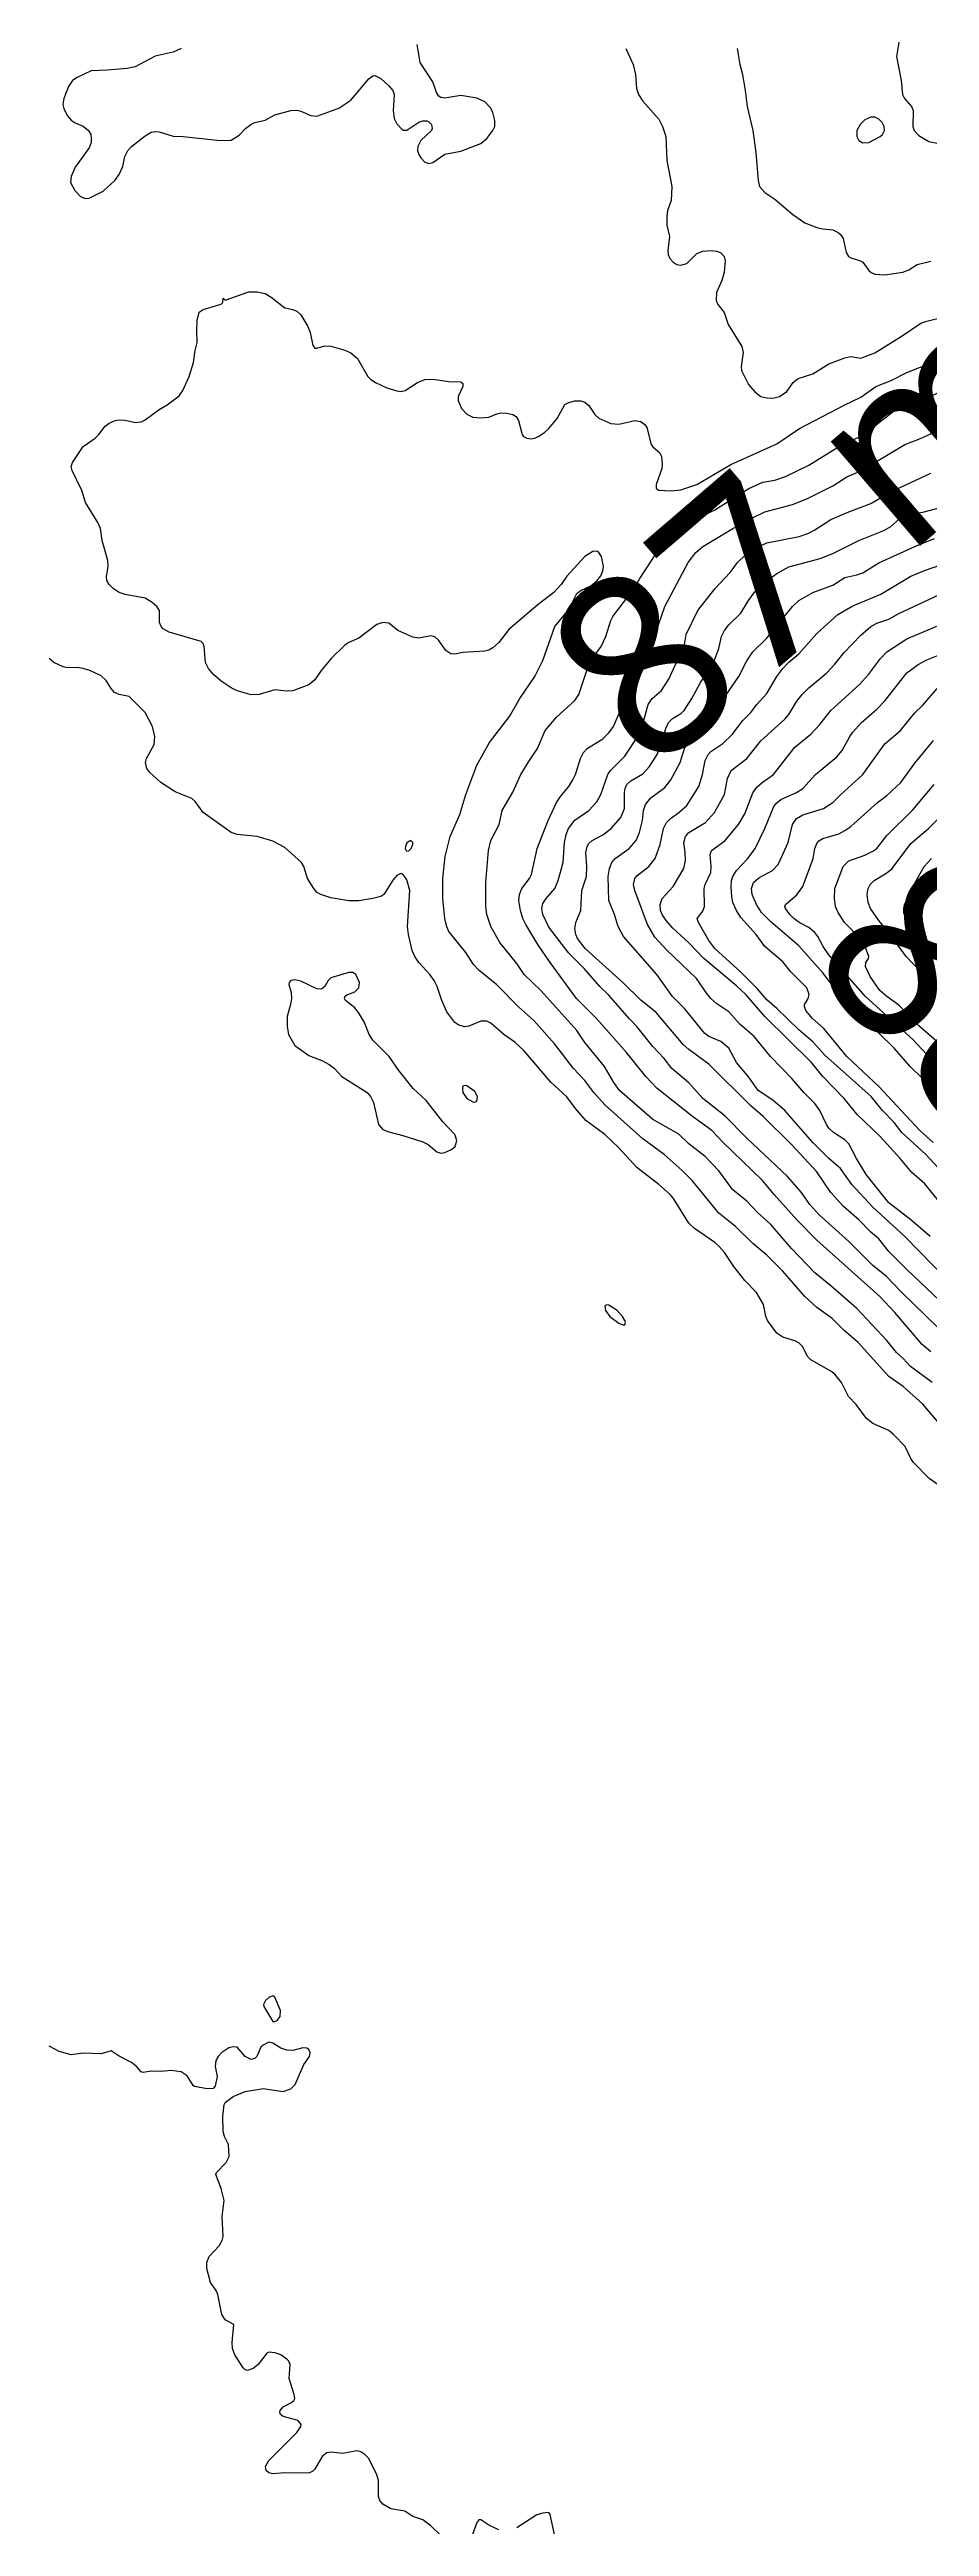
# Model space of a CAD drawing. Extents: x 474277 to 475042, y 254928 to 255625.
# Drawn here: x 474941.3 to 474975, y 255152.6 to 255247.6 of the extents above; entities that cross this region are included whole.
import ezdxf

# ---------------------------------------------------------------- set-up
doc = ezdxf.new("R2010")
doc.units = 0
doc.header["$MEASUREMENT"] = 0
doc.layers.add('BaseMapV2_DTM_export_MonNov09090547073261 — entities', color=1, linetype='CONTINUOUS')
doc.styles.get("Standard").update_dxf_attribs({"font": 'romans.shx'})

msp = doc.modelspace()

# ---------------------------------------------------------------- linework, layer by layer
at = {"layer": 'BaseMapV2_DTM_export_MonNov09090547073261 — entities', "color": 15, "linetype": 'Continuous', "true_color": 0xb7484b}
for points in [[(474946.32, 255247.641, 85.5), (474946.013, 255247.495, 85.5), (474945.323, 255247.345, 85.5), (474944.557, 255246.938, 85.5), (474944.25, 255246.878, 85.5), (474943.483, 255246.809, 85.5), (474942.87, 255246.788, 85.5), (474942.333, 255246.53, 85.5), (474942.162, 255246.418, 85.5), (474942.001, 255246.188, 85.5), (474941.825, 255245.728, 85.5), (474941.793, 255245.498, 85.5), (474941.826, 255245.345, 85.5), (474941.95, 255245.073, 85.5), (474942.103, 255244.891, 85.5), (474942.256, 255244.788, 85.5), (474942.563, 255244.659, 85.5), (474942.77, 255244.501, 85.5), (474942.858, 255244.348, 85.5), (474942.88, 255244.195, 85.5), (474942.869, 255244.041, 85.5), (474942.793, 255243.835, 85.5), (474942.256, 255243.092, 85.5), (474942.104, 255242.738, 85.5), (474942.082, 255242.508, 85.5), (474942.245, 255242.201, 85.5), (474942.463, 255241.971, 85.5), (474942.64, 255241.888, 85.5), (474942.793, 255241.902, 85.5), (474943.33, 255242.167, 85.5), (474943.785, 255242.585, 85.5), (474943.943, 255242.81, 85.5), (474944.089, 255243.121, 85.5), (474944.166, 255243.505, 85.5), (474944.28, 255243.735, 85.5), (474944.424, 255243.888, 85.5), (474944.94, 255244.291, 85.5), (474945.17, 255244.428, 85.5), (474945.323, 255244.459, 85.5), (474945.477, 255244.447, 85.5), (474946.013, 255244.278, 85.5), (474946.397, 255244.272, 85.5), (474947.7, 255244.13, 85.5), (474948.084, 255244.107, 85.5), (474948.237, 255244.131, 85.5), (474948.544, 255244.313, 85.5), (474948.788, 255244.578, 85.5), (474948.991, 255244.731, 85.5), (474949.157, 255244.8, 85.5), (474949.541, 255244.89, 85.5), (474949.924, 255245.092, 85.5), (474950.537, 255245.258, 85.5), (474950.767, 255245.277, 85.5), (474950.921, 255245.243, 85.5), (474951.304, 255245.07, 85.5), (474951.534, 255245.043, 85.5), (474952.378, 255245.348, 85.5), (474952.838, 255245.659, 85.5), (474953.528, 255246.482, 85.5), (474953.681, 255246.592, 85.5), (474953.758, 255246.603, 85.5), (474953.988, 255246.491, 85.5), (474954.295, 255246.214, 85.5), (474954.442, 255246.035, 85.5), (474954.489, 255245.882, 85.5), (474954.461, 255245.268, 85.5), (474954.489, 255244.961, 85.5), (474954.601, 255244.754, 85.5), (474954.831, 255244.511, 85.5), (474954.985, 255244.512, 85.5), (474955.445, 255244.812, 85.5), (474955.598, 255244.871, 85.5), (474955.751, 255244.868, 85.5), (474955.828, 255244.832, 85.5), (474955.921, 255244.731, 85.5), (474955.955, 255244.578, 85.5), (474955.929, 255244.501, 85.5), (474955.522, 255244.118, 85.5), (474955.399, 255243.888, 85.5), (474955.394, 255243.735, 85.5), (474955.441, 255243.581, 85.5), (474955.521, 255243.442, 85.5), (474955.675, 255243.284, 85.5), (474955.828, 255243.237, 85.5), (474955.981, 255243.267, 85.5), (474956.441, 255243.586, 85.5), (474957.055, 255243.7, 85.5), (474957.822, 255244.004, 85.5), (474958.053, 255244.195, 85.5), (474958.281, 255244.501, 85.5), (474958.35, 255244.655, 85.5), (474958.353, 255244.885, 85.5), (474958.276, 255245.192, 85.5), (474958.205, 255245.352, 85.5), (474957.975, 255245.595, 85.5), (474957.668, 255245.736, 85.5), (474957.055, 255245.839, 85.5), (474956.441, 255245.73, 85.5), (474956.288, 255245.758, 85.5), (474956.211, 255245.813, 85.5), (474956.123, 255245.958, 85.5), (474955.981, 255246.361, 85.5), (474955.496, 255247.108, 85.5), (474955.37, 255247.799, 85.5)], [(474963.384, 255247.645, 85.5), (474963.658, 255247.032, 85.5), (474963.75, 255246.648, 85.5), (474963.786, 255246.112, 85.5), (474963.867, 255245.882, 85.5), (474964.032, 255245.624, 85.5), (474964.646, 255244.925, 85.5), (474964.784, 255244.655, 85.5), (474964.913, 255244.271, 85.5), (474964.949, 255243.351, 85.5), (474965.145, 255242.354, 85.5), (474965.12, 255241.818, 85.5), (474964.982, 255241.434, 85.5), (474964.945, 255241.204, 85.5), (474964.953, 255240.866, 85.5), (474965.054, 255240.438, 85.5), (474964.987, 255239.901, 85.5), (474964.999, 255239.748, 85.5), (474965.068, 255239.594, 85.5), (474965.183, 255239.461, 85.5), (474965.336, 255239.361, 85.5), (474965.489, 255239.334, 85.5), (474965.719, 255239.401, 85.5), (474966.103, 255239.785, 85.5), (474966.333, 255239.869, 85.5), (474966.639, 255239.902, 85.5), (474966.869, 255239.868, 85.5), (474967.023, 255239.802, 85.5), (474967.152, 255239.671, 85.5), (474967.19, 255239.517, 85.5), (474967.151, 255239.057, 85.5), (474967.062, 255238.751, 85.5), (474966.861, 255238.291, 85.5), (474966.846, 255237.984, 85.5), (474966.905, 255237.831, 85.5), (474967.146, 255237.524, 85.5), (474967.305, 255237.064, 85.5), (474967.822, 255236.22, 85.5), (474967.878, 255235.99, 85.5), (474967.804, 255235.454, 85.5), (474967.819, 255235.3, 85.5), (474968.077, 255234.764, 85.5), (474968.326, 255234.475, 85.5), (474968.556, 255234.305, 85.5), (474968.786, 255234.246, 85.5), (474969.016, 255234.237, 85.5), (474969.266, 255234.303, 85.5), (474969.553, 255234.484, 85.5), (474969.798, 255234.84, 85.5), (474969.994, 255234.994, 85.5), (474970.55, 255235.163, 85.5), (474971.163, 255235.557, 85.5), (474971.777, 255235.778, 85.5), (474972.007, 255235.827, 85.5), (474972.39, 255235.773, 85.5), (474972.927, 255235.97, 85.5), (474973.943, 255236.604, 85.5), (474974.69, 255237.111, 85.5), (474974.92, 255237.193, 85.5), (474975.534, 255237.338, 85.5)], [(474967.653, 255247.645, 85.25), (474967.747, 255247.032, 85.25), (474967.849, 255246.648, 85.25), (474967.958, 255246.035, 85.25), (474968.029, 255245.422, 85.25), (474968.247, 255244.501, 85.25), (474968.366, 255243.658, 85.25), (474968.457, 255242.585, 85.25), (474968.509, 255242.354, 85.25), (474968.707, 255242.124, 85.25), (474969.093, 255241.867, 85.25), (474969.783, 255241.274, 85.25), (474970.243, 255240.952, 85.25), (474970.703, 255240.775, 85.25), (474970.933, 255240.72, 85.25), (474971.317, 255240.682, 85.25), (474971.526, 255240.591, 85.25), (474971.612, 255240.514, 85.25), (474971.709, 255240.361, 85.25), (474971.823, 255239.824, 85.25), (474971.917, 255239.671, 85.25), (474972.007, 255239.614, 85.25), (474972.341, 255239.517, 85.25), (474972.467, 255239.444, 85.25), (474972.702, 255239.134, 85.25), (474972.785, 255239.057, 85.25), (474972.927, 255238.992, 85.25), (474973.31, 255238.962, 85.25), (474974, 255239.065, 85.25), (474974.23, 255239.157, 85.25), (474974.557, 255239.364, 85.25), (474975.074, 255239.487, 85.25)], [(474973.879, 255248.029, 85), (474973.761, 255247.338, 85), (474973.934, 255246.418, 85), (474973.991, 255245.882, 85), (474974.064, 255245.728, 85), (474974.332, 255245.422, 85), (474974.398, 255245.268, 85), (474974.383, 255244.655, 85), (474974.43, 255244.501, 85), (474974.614, 255244.307, 85), (474974.997, 255244.08, 85), (474975.562, 255243.965, 85)], [(474972.697, 255244.03, 85), (474973.136, 255244.271, 85), (474973.221, 255244.348, 85), (474973.302, 255244.501, 85), (474973.286, 255244.655, 85), (474973.21, 255244.808, 85), (474973.08, 255244.934, 85), (474972.927, 255245.003, 85), (474972.773, 255245.007, 85), (474972.543, 255244.903, 85), (474972.36, 255244.731, 85), (474972.235, 255244.501, 85), (474972.232, 255244.271, 85), (474972.316, 255244.118, 85), (474972.467, 255244.019, 85), (474972.697, 255244.03, 85)], [(474975.433, 255194.892, 85.75), (474974.767, 255195.672, 85.75), (474974.02, 255196.349, 85.75), (474973.464, 255196.733, 85.75), (474972.287, 255198.036, 85.75), (474971.753, 255198.496, 85.75), (474971.291, 255198.956, 85.75), (474970.703, 255199.373, 85.75), (474970.243, 255199.794, 85.75), (474969.4, 255200.761, 85.75), (474968.786, 255201.386, 85.75), (474968.25, 255201.825, 85.75), (474967.586, 255202.483, 85.75), (474966.946, 255202.995, 85.75), (474965.924, 255204.246, 85.75), (474965.542, 255204.63, 85.75), (474964.849, 255205.243, 85.75), (474964.032, 255205.839, 85.75), (474962.576, 255207.141, 85.75), (474962.147, 255207.62, 85.75), (474961.801, 255208.08, 85.75), (474961.375, 255208.54, 85.75), (474960.659, 255209.469, 85.75), (474959.848, 255210.381, 85.75), (474959.278, 255210.882, 85.75), (474958.435, 255211.749, 85.75), (474957.758, 255212.297, 85.75), (474957.54, 255212.527, 85.75), (474957.244, 255212.988, 85.75), (474956.595, 255213.795, 85.75), (474956.518, 255213.964, 85.75), (474956.432, 255214.291, 85.75), (474956.362, 255215.058, 85.75), (474956.359, 255215.825, 85.75), (474956.448, 255216.668, 85.75), (474956.641, 255217.435, 85.75), (474957.013, 255218.278, 85.75), (474957.246, 255219.045, 85.75), (474957.668, 255220.169, 85.75), (474958.146, 255221.039, 85.75), (474958.919, 255222.035, 85.75), (474959.313, 255222.725, 85.75), (474959.894, 255223.569, 85.75), (474960.19, 255224.182, 85.75), (474960.66, 255225.486, 85.75), (474961.195, 255226.134, 85.75), (474961.502, 255226.75, 85.75), (474961.655, 255226.862, 85.75), (474962.039, 255227.038, 85.75), (474962.269, 255227.231, 85.75), (474962.422, 255227.419, 85.75), (474962.499, 255227.611, 85.75), (474962.516, 255227.786, 85.75), (474962.442, 255228.169, 85.75), (474962.348, 255228.323, 85.75), (474962.269, 255228.366, 85.75), (474962.115, 255228.36, 85.75), (474961.809, 255228.171, 85.75), (474961.119, 255227.413, 85.75), (474960.901, 255227.096, 85.75), (474960.619, 255226.789, 85.75), (474960.022, 255226.329, 85.75), (474958.895, 255225.372, 85.75), (474958.512, 255224.865, 85.75), (474958.282, 255224.662, 85.75), (474958.128, 255224.578, 85.75), (474957.975, 255224.536, 85.75), (474957.132, 255224.486, 85.75), (474956.825, 255224.426, 85.75), (474956.671, 255224.434, 85.75), (474956.474, 255224.566, 85.75), (474956.211, 255224.949, 85.75), (474956.058, 255225.091, 85.75), (474955.905, 255225.127, 85.75), (474955.445, 255225.04, 85.75), (474955.215, 255225.068, 85.75), (474954.633, 255225.332, 85.75), (474954.295, 255225.608, 85.75), (474954.064, 255225.639, 85.75), (474953.834, 255225.555, 85.75), (474953.144, 255225.035, 85.75), (474952.761, 255224.868, 85.75), (474952.608, 255224.764, 85.75), (474952.074, 255224.259, 85.75), (474951.701, 255223.799, 85.75), (474951.457, 255223.432, 85.75), (474951.227, 255223.242, 85.75), (474950.614, 255223.011, 85.75), (474950.384, 255223.003, 85.75), (474949.924, 255223.058, 85.75), (474949.311, 255222.876, 85.75), (474949.004, 255222.86, 85.75), (474948.467, 255223.02, 85.75), (474948.237, 255223.126, 85.75), (474947.854, 255223.38, 85.75), (474947.57, 255223.645, 85.75), (474947.38, 255223.876, 85.75), (474947.257, 255224.106, 85.75), (474947.206, 255224.719, 85.75), (474947.164, 255224.83, 85.75), (474947.087, 255224.905, 85.75), (474945.86, 255225.259, 85.75), (474945.63, 255225.398, 85.75), (474945.553, 255225.486, 85.75), (474945.497, 255225.639, 85.75), (474945.489, 255226.099, 85.75), (474945.387, 255226.252, 85.75), (474945.209, 255226.406, 85.75), (474944.94, 255226.562, 85.75), (474944.173, 255226.702, 85.75), (474943.943, 255226.78, 85.75), (474943.713, 255226.938, 85.75), (474943.567, 255227.096, 85.75), (474943.481, 255227.249, 85.75), (474943.456, 255227.403, 85.75), (474943.521, 255227.786, 85.75), (474943.51, 255228.016, 85.75), (474943.298, 255228.783, 85.75), (474943.237, 255229.243, 85.75), (474943.132, 255229.473, 85.75), (474942.651, 255230.24, 85.75), (474942.517, 255230.7, 85.75), (474942.141, 255231.466, 85.75), (474942.113, 255231.62, 85.75), (474942.161, 255231.773, 85.75), (474942.563, 255232.381, 85.75), (474943.023, 255232.699, 85.75), (474943.174, 255232.847, 85.75), (474943.406, 255233.156, 85.75), (474943.56, 255233.271, 85.75), (474943.79, 255233.382, 85.75), (474943.943, 255233.41, 85.75), (474944.173, 255233.397, 85.75), (474944.557, 255233.308, 85.75), (474944.787, 255233.33, 85.75), (474944.94, 255233.41, 85.75), (474945.477, 255233.803, 85.75), (474945.783, 255233.977, 85.75), (474946.244, 255234.32, 85.75), (474946.394, 255234.534, 85.75), (474946.63, 255235.07, 85.75), (474946.794, 255235.607, 85.75), (474946.863, 255236.067, 85.75), (474946.945, 255236.374, 85.75), (474946.923, 255236.834, 85.75), (474946.942, 255237.217, 85.75), (474947.01, 255237.536, 85.75), (474947.164, 255237.631, 85.75), (474947.854, 255237.839, 85.75), (474947.922, 255237.907, 85.75), (474947.93, 255238.065, 85.75), (474948.007, 255237.988, 85.75), (474948.927, 255238.316, 85.75), (474949.234, 255238.31, 85.75), (474949.541, 255238.242, 85.75), (474949.771, 255238.113, 85.75), (474950.307, 255237.698, 85.75), (474950.614, 255237.638, 85.75), (474950.767, 255237.575, 85.75), (474950.921, 255237.427, 85.75), (474951.18, 255236.987, 85.75), (474951.275, 255236.757, 85.75), (474951.381, 255236.256, 85.75), (474951.457, 255236.155, 85.75), (474951.534, 255236.146, 85.75), (474951.841, 255236.241, 85.75), (474952.071, 255236.233, 85.75), (474952.608, 255236.076, 85.75), (474952.838, 255235.975, 85.75), (474953.088, 255235.76, 85.75), (474953.48, 255235.07, 85.75), (474953.604, 255234.946, 85.75), (474953.78, 255234.84, 85.75), (474954.218, 255234.631, 85.75), (474954.601, 255234.511, 85.75), (474954.755, 255234.494, 85.75), (474954.913, 255234.534, 85.75), (474955.388, 255234.84, 85.75), (474955.675, 255234.952, 85.75), (474955.981, 255234.964, 85.75), (474956.595, 255234.87, 85.75), (474957.055, 255234.859, 85.75), (474957.132, 255234.793, 85.75), (474957.131, 255234.687, 85.75), (474956.944, 255234.303, 85.75), (474956.944, 255234.15, 85.75), (474957.08, 255233.843, 85.75), (474957.285, 255233.621, 85.75), (474957.515, 255233.506, 85.75), (474957.822, 255233.475, 85.75), (474958.128, 255233.511, 85.75), (474958.435, 255233.637, 85.75), (474958.588, 255233.668, 85.75), (474958.818, 255233.661, 85.75), (474959.048, 255233.609, 85.75), (474959.169, 255233.537, 85.75), (474959.264, 255233.383, 85.75), (474959.401, 255232.847, 85.75), (474959.452, 255232.77, 85.75), (474959.585, 255232.701, 85.75), (474959.739, 255232.681, 85.75), (474959.892, 255232.706, 85.75), (474960.045, 255232.773, 85.75), (474960.263, 255232.923, 85.75), (474960.429, 255233.073, 85.75), (474960.748, 255233.46, 85.75), (474961.037, 255233.997, 85.75), (474961.195, 255234.073, 85.75), (474961.425, 255234.133, 85.75), (474961.655, 255234.134, 85.75), (474961.809, 255234.08, 85.75), (474961.962, 255233.952, 85.75), (474962.192, 255233.612, 85.75), (474962.346, 255233.462, 85.75), (474962.806, 255233.263, 85.75), (474963.112, 255233.236, 85.75), (474963.726, 255233.377, 85.75), (474963.956, 255233.342, 85.75), (474964.104, 255233.23, 85.75), (474964.186, 255233.105, 85.75), (474964.354, 255232.463, 85.75), (474964.416, 255232.374, 85.75), (474964.664, 255232.157, 85.75), (474964.744, 255232.003, 85.75), (474964.778, 255231.696, 85.75), (474964.764, 255231.543, 85.75), (474964.539, 255230.93, 85.75), (474964.54, 255230.776, 85.75), (474964.646, 255230.713, 85.75), (474965.106, 255230.688, 85.75), (474965.489, 255230.723, 85.75), (474966.103, 255230.922, 85.75), (474967.406, 255231.69, 85.75), (474969.17, 255232.481, 85.75), (474970.044, 255233.077, 85.75), (474971.777, 255233.985, 85.75), (474972.39, 255234.276, 85.75), (474972.962, 255234.687, 85.75), (474973.549, 255234.917, 85.75), (474974.154, 255235.221, 85.75), (474975.122, 255235.607, 85.75)], [(474975.121, 255196.502, 86), (474974.291, 255197.116, 86), (474974.017, 255197.422, 86), (474973.763, 255197.652, 86), (474973.388, 255198.112, 86), (474972.237, 255199.337, 86), (474971.24, 255200.206, 86), (474970.627, 255200.7, 86), (474969.731, 255201.639, 86), (474968.94, 255202.562, 86), (474968.424, 255203.02, 86), (474968.02, 255203.457, 86), (474967.483, 255203.891, 86), (474966.946, 255204.608, 86), (474966.423, 255205.167, 86), (474965.796, 255205.647, 86), (474965.413, 255206.017, 86), (474964.416, 255206.586, 86), (474963.141, 255207.697, 86), (474962.919, 255208.004, 86), (474962.558, 255208.617, 86), (474961.809, 255209.53, 86), (474961.502, 255209.99, 86), (474960.122, 255211.529, 86), (474959.481, 255212.144, 86), (474959.202, 255212.563, 86), (474958.55, 255213.371, 86), (474958.204, 255213.984, 86), (474958.051, 255214.444, 86), (474958.01, 255214.751, 86), (474958.015, 255215.671, 86), (474958.106, 255216.898, 86), (474958.201, 255217.281, 86), (474958.517, 255217.895, 86), (474958.637, 255218.432, 86), (474959.048, 255219.131, 86), (474959.355, 255219.809, 86), (474959.629, 255220.272, 86), (474959.997, 255220.808, 86), (474960.29, 255221.499, 86), (474960.735, 255222.018, 86), (474961.421, 255222.649, 86), (474961.579, 255222.879, 86), (474961.99, 255224.106, 86), (474962.429, 255224.719, 86), (474962.609, 255225.102, 86), (474962.802, 255225.716, 86), (474962.886, 255225.869, 86), (474963.703, 255226.943, 86), (474963.919, 255227.326, 86), (474964.569, 255228.323, 86), (474964.85, 255228.629, 86), (474965.643, 255229.353, 86), (474965.97, 255229.55, 86), (474966.793, 255229.95, 86), (474968.096, 255230.775, 86), (474968.633, 255231.014, 86), (474969.093, 255231.095, 86), (474969.497, 255231.236, 86), (474970.397, 255231.671, 86), (474971.47, 255232.329, 86), (474972.467, 255232.822, 86), (474973.683, 255233.767, 86), (474974, 255233.949, 86), (474974.997, 255234.268, 86), (474975.841, 255234.678, 86)], [(474975.074, 255197.673, 86.25), (474974.746, 255197.959, 86.25), (474973.694, 255199.181, 86.25), (474973.115, 255199.799, 86.25), (474970.703, 255201.962, 86.25), (474969.936, 255202.729, 86.25), (474969.061, 255203.71, 86.25), (474968.622, 255204.246, 86.25), (474967.099, 255205.711, 86.25), (474966.679, 255206.163, 86.25), (474965.941, 255206.7, 86.25), (474964.583, 255207.774, 86.25), (474964.152, 255208.234, 86.25), (474963.409, 255209.154, 86.25), (474962.256, 255210.457, 86.25), (474961.488, 255211.224, 86.25), (474960.471, 255212.604, 86.25), (474959.999, 255213.294, 86.25), (474959.544, 255214.061, 86.25), (474959.429, 255214.291, 86.25), (474959.343, 255214.598, 86.25), (474959.275, 255214.981, 86.25), (474959.298, 255215.211, 86.25), (474959.392, 255215.441, 86.25), (474959.682, 255215.825, 86.25), (474959.765, 255215.978, 86.25), (474959.98, 255216.975, 86.25), (474960.402, 255218.048, 86.25), (474960.724, 255218.738, 86.25), (474960.876, 255218.968, 86.25), (474961.195, 255219.35, 86.25), (474961.349, 255219.602, 86.25), (474961.443, 255219.812, 86.25), (474961.635, 255220.425, 86.25), (474961.752, 255220.655, 86.25), (474961.894, 255220.808, 86.25), (474962.499, 255221.177, 86.25), (474962.729, 255221.4, 86.25), (474962.903, 255221.652, 86.25), (474963.189, 255222.293, 86.25), (474963.291, 255222.802, 86.25), (474963.423, 255223.185, 86.25), (474963.549, 255223.415, 86.25), (474963.956, 255223.955, 86.25), (474964.501, 255225.179, 86.25), (474964.877, 255226.252, 86.25), (474965.773, 255227.939, 86.25), (474966.069, 255228.323, 86.25), (474966.333, 255228.551, 86.25), (474967.483, 255229.244, 86.25), (474968.18, 255229.626, 86.25), (474968.71, 255229.881, 86.25), (474969.768, 255230.163, 86.25), (474970.32, 255230.372, 86.25), (474971.317, 255230.874, 86.25), (474971.853, 255231.223, 86.25), (474972.543, 255231.511, 86.25), (474972.93, 255231.773, 86.25), (474974.081, 255232.463, 86.25), (474974.614, 255232.664, 86.25), (474975.304, 255232.973, 86.25)], [(474975.38, 255198.575, 86.5), (474973.924, 255199.982, 86.5), (474973.373, 255200.566, 86.5), (474972.85, 255200.99, 86.5), (474971.93, 255201.903, 86.5), (474970.778, 255202.943, 86.5), (474970.44, 255203.326, 86.5), (474970.114, 255203.786, 86.5), (474969.578, 255204.4, 86.5), (474968.02, 255205.871, 86.5), (474967.176, 255206.72, 86.5), (474966.328, 255207.39, 86.5), (474965.796, 255207.983, 86.5), (474965.149, 255208.54, 86.5), (474964.845, 255208.924, 86.5), (474964.416, 255209.376, 86.5), (474963.806, 255210.15, 86.5), (474963.502, 255210.457, 86.5), (474962.729, 255211.353, 86.5), (474962.378, 255211.684, 86.5), (474961.777, 255212.374, 86.5), (474961.195, 255212.956, 86.5), (474960.429, 255213.961, 86.5), (474960.199, 255214.444, 86.5), (474960.155, 255214.674, 86.5), (474960.199, 255214.861, 86.5), (474960.32, 255215.058, 86.5), (474960.652, 255215.441, 86.5), (474960.782, 255215.748, 86.5), (474960.969, 255216.438, 86.5), (474961.024, 255217.205, 86.5), (474961.094, 255217.511, 86.5), (474961.181, 255217.741, 86.5), (474961.425, 255218.058, 86.5), (474961.956, 255218.432, 86.5), (474962.269, 255218.758, 86.5), (474962.422, 255219.038, 86.5), (474962.682, 255219.812, 86.5), (474962.796, 255219.965, 86.5), (474963.342, 255220.51, 86.5), (474963.845, 255221.269, 86.5), (474964.007, 255221.652, 86.5), (474964.23, 255222.495, 86.5), (474964.393, 255222.725, 86.5), (474964.749, 255223.032, 86.5), (474965.038, 255223.492, 86.5), (474965.259, 255223.979, 86.5), (474965.591, 255224.566, 86.5), (474965.694, 255225.179, 86.5), (474966.144, 255226.099, 86.5), (474966.793, 255226.92, 86.5), (474967.383, 255227.556, 86.5), (474967.655, 255227.939, 86.5), (474967.943, 255228.206, 86.5), (474968.403, 255228.51, 86.5), (474968.786, 255228.685, 86.5), (474970.026, 255228.936, 86.5), (474970.397, 255229.063, 86.5), (474970.627, 255229.181, 86.5), (474971.24, 255229.582, 86.5), (474971.861, 255229.856, 86.5), (474972.773, 255230.191, 86.5), (474973.54, 255230.649, 86.5), (474975.074, 255231.356, 86.5)], [(474975.647, 255199.416, 86.75), (474974.154, 255200.825, 86.75), (474973.464, 255201.524, 86.75), (474973.08, 255202.007, 86.75), (474972.773, 255202.267, 86.75), (474972.313, 255202.738, 86.75), (474971.723, 255203.25, 86.75), (474971.24, 255203.784, 86.75), (474970.703, 255204.575, 86.75), (474969.728, 255205.627, 86.75), (474968.643, 255206.7, 86.75), (474968.173, 255207.106, 86.75), (474966.563, 255208.702, 86.75), (474965.796, 255209.263, 86.75), (474965.571, 255209.46, 86.75), (474964.539, 255210.687, 86.75), (474963.956, 255211.152, 86.75), (474963.266, 255211.839, 86.75), (474961.825, 255213.141, 86.75), (474961.525, 255213.524, 86.75), (474961.461, 255213.678, 86.75), (474961.427, 255213.908, 86.75), (474961.462, 255214.138, 86.75), (474961.659, 255214.598, 86.75), (474961.688, 255215.364, 86.75), (474961.869, 255215.901, 86.75), (474961.886, 255216.285, 86.75), (474961.839, 255216.821, 86.75), (474961.894, 255217.051, 86.75), (474961.962, 255217.16, 86.75), (474962.093, 255217.281, 86.75), (474962.499, 255217.491, 86.75), (474962.819, 255217.741, 86.75), (474963.189, 255218.158, 86.75), (474963.325, 255218.508, 86.75), (474963.323, 255219.122, 86.75), (474963.35, 255219.275, 86.75), (474963.419, 255219.419, 86.75), (474963.572, 255219.562, 86.75), (474964.032, 255219.827, 86.75), (474964.285, 255220.118, 86.75), (474964.574, 255220.578, 86.75), (474964.753, 255221.039, 86.75), (474964.909, 255221.575, 86.75), (474965.021, 255221.805, 86.75), (474965.172, 255221.959, 86.75), (474965.489, 255222.147, 86.75), (474965.616, 255222.265, 86.75), (474965.906, 255222.725, 86.75), (474966.239, 255223.339, 86.75), (474966.709, 255224.029, 86.75), (474966.946, 255224.642, 86.75), (474967.045, 255225.102, 86.75), (474967.16, 255225.332, 86.75), (474967.329, 255225.545, 86.75), (474967.79, 255225.995, 86.75), (474968.08, 255226.483, 86.75), (474968.326, 255226.807, 86.75), (474968.863, 255227.292, 86.75), (474969.17, 255227.519, 86.75), (474969.63, 255227.774, 86.75), (474970.836, 255228.093, 86.75), (474971.317, 255228.284, 86.75), (474972.313, 255228.772, 86.75), (474973.279, 255229.166, 86.75), (474973.54, 255229.318, 86.75), (474973.883, 255229.626, 86.75), (474974.077, 255229.744, 86.75), (474974.307, 255229.806, 86.75), (474974.767, 255229.863, 86.75), (474975.687, 255230.106, 86.75)], [(474975.687, 255200.452, 87), (474974.082, 255202.099, 87), (474972.85, 255203.215, 87), (474972.041, 255204.093, 87), (474971.606, 255204.706, 87), (474971.163, 255205.092, 87), (474970.551, 255205.703, 87), (474969.473, 255206.93, 87), (474969.016, 255207.329, 87), (474968.457, 255207.697, 87), (474968.096, 255208.21, 87), (474967.619, 255208.77, 87), (474967.329, 255209.32, 87), (474967.023, 255209.566, 87), (474966.563, 255209.76, 87), (474966.409, 255209.88, 87), (474965.63, 255210.841, 87), (474965.164, 255211.301, 87), (474964.566, 255212.144, 87), (474963.292, 255213.601, 87), (474963.089, 255213.984, 87), (474962.945, 255214.444, 87), (474962.728, 255214.981, 87), (474962.701, 255215.901, 87), (474962.751, 255216.208, 87), (474962.837, 255216.438, 87), (474962.973, 255216.591, 87), (474963.503, 255216.975, 87), (474963.775, 255217.281, 87), (474963.902, 255217.588, 87), (474964.015, 255218.048, 87), (474964.056, 255218.432, 87), (474964.132, 255218.662, 87), (474964.339, 255218.916, 87), (474964.876, 255219.315, 87), (474965.106, 255219.597, 87), (474965.463, 255220.272, 87), (474965.625, 255220.808, 87), (474965.796, 255221.107, 87), (474966.36, 255221.652, 87), (474966.55, 255221.882, 87), (474967.711, 255223.569, 87), (474968.02, 255224.17, 87), (474968.25, 255224.515, 87), (474968.776, 255225.026, 87), (474969.774, 255226.252, 87), (474970.011, 255226.483, 87), (474970.55, 255226.779, 87), (474971.317, 255227.062, 87), (474971.777, 255227.356, 87), (474972.237, 255227.459, 87), (474972.467, 255227.543, 87), (474973.08, 255227.928, 87), (474974.46, 255228.552, 87), (474975.212, 255228.859, 87)], [(474975.056, 255202.099, 87.25), (474974.307, 255202.739, 87.25), (474973.464, 255203.384, 87.25), (474972.601, 255204.476, 87.25), (474972.227, 255205.09, 87.25), (474971.93, 255205.651, 87.25), (474971.777, 255205.807, 87.25), (474971.338, 255206.087, 87.25), (474971.163, 255206.251, 87.25), (474971.069, 255206.393, 87.25), (474970.821, 255206.93, 87.25), (474970.627, 255207.189, 87.25), (474970.2, 255207.62, 87.25), (474969.75, 255208.157, 87.25), (474968.929, 255209, 87.25), (474968.296, 255209.767, 87.25), (474967.768, 255210.227, 87.25), (474967.329, 255210.711, 87.25), (474966.869, 255211.019, 87.25), (474966.641, 255211.224, 87.25), (474966.486, 255211.408, 87.25), (474966.094, 255211.991, 87.25), (474964.953, 255213.068, 87.25), (474964.492, 255213.566, 87.25), (474964.214, 255214.061, 87.25), (474963.724, 255215.364, 87.25), (474963.668, 255215.594, 87.25), (474963.72, 255215.825, 87.25), (474963.802, 255215.927, 87.25), (474964.262, 255216.279, 87.25), (474964.498, 255216.591, 87.25), (474964.693, 255217.128, 87.25), (474964.82, 255217.741, 87.25), (474964.937, 255217.971, 87.25), (474965.089, 255218.125, 87.25), (474965.414, 255218.355, 87.25), (474965.719, 255218.625, 87.25), (474966.179, 255219.35, 87.25), (474966.325, 255219.812, 87.25), (474966.421, 255220.348, 87.25), (474966.53, 255220.578, 87.25), (474966.639, 255220.688, 87.25), (474967.099, 255221.002, 87.25), (474967.452, 255221.345, 87.25), (474967.866, 255221.881, 87.25), (474968.173, 255222.18, 87.25), (474968.403, 255222.492, 87.25), (474968.786, 255222.91, 87.25), (474969.168, 255223.569, 87.25), (474969.402, 255223.876, 87.25), (474969.63, 255224.115, 87.25), (474970.013, 255224.439, 87.25), (474970.703, 255225.213, 87.25), (474971.513, 255225.946, 87.25), (474972.083, 255226.276, 87.25), (474973.157, 255226.719, 87.25), (474974.307, 255227.408, 87.25), (474974.827, 255227.633, 87.25), (474975.457, 255227.843, 87.25)], [(474975.38, 255203.452, 87.5), (474974.844, 255204.112, 87.5), (474974.348, 255204.553, 87.5), (474973.899, 255205.09, 87.5), (474973.127, 255205.933, 87.5), (474972.246, 255206.777, 87.5), (474971.749, 255207.39, 87.5), (474970.933, 255208.233, 87.5), (474970.494, 255208.77, 87.5), (474968.71, 255210.535, 87.5), (474967.977, 255211.377, 87.5), (474967.636, 255211.699, 87.5), (474966.364, 255212.757, 87.5), (474965.796, 255213.353, 87.5), (474965.183, 255213.918, 87.5), (474964.921, 255214.214, 87.5), (474964.766, 255214.444, 87.5), (474964.71, 255214.598, 87.5), (474964.698, 255214.828, 87.5), (474964.772, 255215.058, 87.5), (474965.199, 255215.518, 87.5), (474965.602, 255216.208, 87.5), (474965.673, 255216.515, 87.5), (474965.66, 255216.821, 87.5), (474965.599, 255217.205, 87.5), (474965.664, 255217.435, 87.5), (474965.796, 255217.589, 87.5), (474966.434, 255217.971, 87.5), (474966.783, 255218.355, 87.5), (474967.167, 255219.045, 87.5), (474967.28, 255219.658, 87.5), (474967.422, 255219.965, 87.5), (474968.013, 255220.425, 87.5), (474968.556, 255221.102, 87.5), (474969.476, 255221.926, 87.5), (474969.63, 255222.114, 87.5), (474969.936, 255222.624, 87.5), (474970.147, 255222.879, 87.5), (474970.397, 255223.131, 87.5), (474971.087, 255223.702, 87.5), (474971.393, 255224.032, 87.5), (474971.754, 255224.489, 87.5), (474972.39, 255225.144, 87.5), (474972.773, 255225.486, 87.5), (474973.004, 255225.614, 87.5), (474973.464, 255225.763, 87.5), (474973.847, 255225.981, 87.5), (474975.38, 255226.701, 87.5)], [(474975.841, 255204.206, 87.75), (474974.887, 255205.243, 87.75), (474973.964, 255206.087, 87.75), (474973.669, 255206.47, 87.75), (474973.219, 255206.93, 87.75), (474972.793, 255207.467, 87.75), (474971.01, 255209.054, 87.75), (474970.55, 255209.555, 87.75), (474970.013, 255210.014, 87.75), (474969.17, 255210.834, 87.75), (474968.786, 255211.166, 87.75), (474968.42, 255211.607, 87.75), (474967.79, 255212.231, 87.75), (474966.793, 255213.134, 87.75), (474966.568, 255213.448, 87.75), (474966.168, 255214.138, 87.75), (474966.119, 255214.291, 87.75), (474966.333, 255214.57, 87.75), (474966.396, 255214.751, 87.75), (474966.381, 255215.441, 87.75), (474966.424, 255215.594, 87.75), (474966.635, 255216.055, 87.75), (474966.654, 255216.285, 87.75), (474966.609, 255216.745, 87.75), (474966.659, 255216.898, 87.75), (474967.176, 255217.269, 87.75), (474967.695, 255217.895, 87.75), (474967.943, 255218.304, 87.75), (474968.25, 255219.099, 87.75), (474968.403, 255219.324, 87.75), (474968.605, 255219.505, 87.75), (474969.037, 255219.812, 87.75), (474969.86, 255220.854, 87.75), (474970.473, 255221.355, 87.75), (474970.815, 255221.729, 87.75), (474971.234, 255222.265, 87.75), (474972.34, 255223.262, 87.75), (474972.681, 255223.645, 87.75), (474973.139, 255224.259, 87.75), (474973.387, 255224.515, 87.75), (474974.154, 255225.013, 87.75), (474975.304, 255225.488, 87.75)], [(474975.169, 255205.703, 88), (474974.651, 255206.163, 88), (474973.08, 255207.851, 88), (474971.85, 255209, 88), (474970.969, 255210.074, 88), (474970.533, 255210.457, 88), (474970.281, 255210.764, 88), (474970.227, 255210.917, 88), (474970.23, 255210.994, 88), (474970.37, 255211.224, 88), (474970.41, 255211.377, 88), (474970.32, 255211.623, 88), (474969.706, 255212.242, 88), (474969.4, 255212.621, 88), (474968.708, 255213.218, 88), (474968.371, 255213.678, 88), (474967.79, 255214.328, 88), (474967.617, 255214.598, 88), (474967.484, 255214.904, 88), (474967.44, 255215.134, 88), (474967.423, 255215.518, 88), (474967.435, 255215.748, 88), (474967.477, 255215.901, 88), (474967.62, 255216.131, 88), (474968.063, 255216.591, 88), (474968.336, 255216.975, 88), (474968.706, 255217.741, 88), (474969.053, 255218.585, 88), (474969.17, 255218.727, 88), (474969.323, 255218.846, 88), (474969.928, 255219.122, 88), (474970.169, 255219.275, 88), (474970.65, 255219.812, 88), (474971.47, 255220.479, 88), (474971.676, 255220.732, 88), (474971.963, 255221.269, 88), (474972.083, 255221.426, 88), (474972.421, 255221.805, 88), (474973.004, 255222.313, 88), (474973.325, 255222.649, 88), (474974.154, 255223.705, 88), (474974.586, 255224.029, 88), (474974.92, 255224.205, 88), (474975.687, 255224.508, 88)], [(474975.61, 255192.395, 85.5), (474975.007, 255192.822, 85.5), (474974.412, 255193.435, 85.5), (474974.307, 255193.59, 85.5), (474974.087, 255194.048, 85.5), (474973.646, 255194.509, 85.5), (474973.464, 255194.664, 85.5), (474972.85, 255194.931, 85.5), (474972.605, 255195.122, 85.5), (474972.206, 255195.659, 85.5), (474971.917, 255195.965, 85.5), (474971.644, 255196.502, 85.5), (474971.393, 255196.821, 85.5), (474971.24, 255196.935, 85.5), (474970.473, 255197.365, 85.5), (474970.349, 255197.499, 85.5), (474970.166, 255197.87, 85.5), (474970.013, 255198.016, 85.5), (474969.86, 255198.099, 85.5), (474969.4, 255198.235, 85.5), (474969.17, 255198.386, 85.5), (474968.809, 255198.879, 85.5), (474968.746, 255199.032, 85.5), (474968.66, 255199.492, 85.5), (474968.385, 255199.953, 85.5), (474967.943, 255200.41, 85.5), (474967.522, 255200.949, 85.5), (474967.161, 255201.486, 85.5), (474966.96, 255201.716, 85.5), (474966.788, 255201.869, 85.5), (474966.014, 255202.406, 85.5), (474965.796, 255202.608, 85.5), (474965.209, 255203.556, 85.5), (474965.083, 255203.71, 85.5), (474964.646, 255204.091, 85.5), (474963.802, 255204.735, 85.5), (474963.112, 255205.497, 85.5), (474962.576, 255206.012, 85.5), (474961.849, 255206.547, 85.5), (474961.446, 255207.007, 85.5), (474961.119, 255207.45, 85.5), (474960.505, 255208.011, 85.5), (474959.468, 255209.23, 85.5), (474959.125, 255209.544, 85.5), (474958.702, 255209.844, 85.5), (474958.205, 255210.272, 85.5), (474958.052, 255210.35, 85.5), (474957.822, 255210.351, 85.5), (474957.362, 255210.162, 85.5), (474957.208, 255210.14, 85.5), (474956.978, 255210.194, 85.5), (474956.821, 255210.304, 85.5), (474956.518, 255210.711, 85.5), (474956.32, 255211.147, 85.5), (474956.146, 255211.684, 85.5), (474956.026, 255211.914, 85.5), (474955.864, 255212.144, 85.5), (474955.445, 255212.6, 85.5), (474955.289, 255212.834, 85.5), (474955.186, 255213.064, 85.5), (474955.041, 255213.678, 85.5), (474955.011, 255213.984, 85.5), (474955.093, 255215.364, 85.5), (474954.985, 255215.765, 85.5), (474954.844, 255215.978, 85.5), (474954.755, 255216.013, 85.5), (474954.601, 255215.938, 85.5), (474954.448, 255215.751, 85.5), (474954.099, 255215.211, 85.5), (474953.979, 255215.134, 85.5), (474953.681, 255215.053, 85.5), (474953.144, 255214.962, 85.5), (474952.761, 255214.958, 85.5), (474952.071, 255215.084, 85.5), (474951.688, 255215.204, 85.5), (474951.538, 255215.288, 85.5), (474951.41, 255215.441, 85.5), (474951.174, 255215.825, 85.5), (474951.03, 255216.285, 85.5), (474950.94, 255216.438, 85.5), (474950.307, 255217.003, 85.5), (474949.847, 255217.246, 85.5), (474949.234, 255217.429, 85.5), (474948.475, 255217.511, 85.5), (474948.237, 255217.582, 85.5), (474947.171, 255218.355, 85.5), (474946.857, 255218.769, 85.5), (474946.73, 255218.892, 85.5), (474946.09, 255219.145, 85.5), (474945.544, 255219.505, 85.5), (474945.118, 255219.888, 85.5), (474945.006, 255220.042, 85.5), (474944.961, 255220.272, 85.5), (474945.002, 255220.425, 85.5), (474945.288, 255220.962, 85.5), (474945.31, 255221.269, 85.5), (474945.231, 255221.652, 85.5), (474944.943, 255222.189, 85.5), (474944.327, 255222.794, 85.5), (474943.943, 255222.873, 85.5), (474943.771, 255222.955, 85.5), (474943.637, 255223.109, 85.5), (474943.446, 255223.415, 85.5), (474943.253, 255223.592, 85.5), (474942.817, 255223.799, 85.5), (474942.563, 255223.874, 85.5), (474942.333, 255223.908, 85.5), (474941.95, 255223.902, 85.5), (474941.796, 255223.935, 85.5), (474941.442, 255224.106, 85.5), (474941.26, 255224.254, 85.5)], [(474975.38, 255207.341, 88.25), (474974.759, 255208.157, 88.25), (474974.286, 255208.617, 88.25), (474973.685, 255209.307, 88.25), (474972.39, 255210.571, 88.25), (474971.84, 255211.147, 88.25), (474971.317, 255211.709, 88.25), (474970.933, 255212.208, 88.25), (474970.013, 255213.236, 88.25), (474968.94, 255214.159, 88.25), (474968.583, 255214.521, 88.25), (474968.384, 255214.828, 88.25), (474968.223, 255215.211, 88.25), (474968.199, 255215.441, 88.25), (474968.276, 255215.671, 88.25), (474968.48, 255215.85, 88.25), (474969.001, 255216.131, 88.25), (474969.215, 255216.361, 88.25), (474969.605, 255217.205, 88.25), (474969.766, 255217.895, 88.25), (474969.921, 255218.125, 88.25), (474970.166, 255218.262, 88.25), (474970.962, 255218.508, 88.25), (474971.317, 255218.729, 88.25), (474971.623, 255219.042, 88.25), (474972.467, 255219.802, 88.25), (474973.31, 255220.982, 88.25), (474973.909, 255221.499, 88.25), (474974.46, 255222.166, 88.25), (474974.767, 255222.465, 88.25), (474975.318, 255223.109, 88.25)], [(474976.195, 255207.774, 88.5), (474974.92, 255209.067, 88.5), (474974.384, 255209.652, 88.5), (474972.574, 255211.301, 88.5), (474971.163, 255212.888, 88.5), (474970.941, 255213.218, 88.5), (474970.744, 255213.601, 88.5), (474970.627, 255213.754, 88.5), (474970.397, 255213.944, 88.5), (474970.031, 255214.138, 88.5), (474969.816, 255214.291, 88.5), (474969.662, 255214.444, 88.5), (474969.506, 255214.674, 88.5), (474969.482, 255214.751, 88.5), (474969.499, 255214.828, 88.5), (474969.936, 255215.19, 88.5), (474970.171, 255215.518, 88.5), (474970.562, 255216.591, 88.5), (474970.632, 255216.975, 88.5), (474970.703, 255217.167, 88.5), (474970.78, 255217.26, 88.5), (474970.933, 255217.355, 88.5), (474971.547, 255217.538, 88.5), (474971.777, 255217.656, 88.5), (474972.007, 255217.819, 88.5), (474973.028, 255218.738, 88.5), (474973.387, 255218.999, 88.5), (474973.924, 255219.504, 88.5), (474974.46, 255220.247, 88.5), (474975.179, 255221.115, 88.5)], [(474975.304, 255209.567, 88.75), (474974.614, 255210.167, 88.75), (474973.847, 255210.959, 88.75), (474973.387, 255211.294, 88.75), (474973.123, 255211.531, 88.75), (474972.753, 255212.067, 88.75), (474972.57, 255212.451, 88.75), (474972.578, 255212.604, 88.75), (474972.69, 255212.757, 88.75), (474972.704, 255212.834, 88.75), (474972.559, 255213.218, 88.75), (474972.36, 255213.524, 88.75), (474971.767, 255214.138, 88.75), (474971.522, 255214.521, 88.75), (474971.425, 255214.751, 88.75), (474971.376, 255215.058, 88.75), (474971.398, 255215.441, 88.75), (474971.712, 255216.285, 88.75), (474971.93, 255216.496, 88.75), (474972.543, 255216.72, 88.75), (474972.85, 255216.868, 88.75), (474973, 255216.975, 88.75), (474973.387, 255217.466, 88.75), (474974.384, 255218.455, 88.75), (474975.197, 255219.428, 88.75)], [(474975.256, 255211.607, 89), (474974.92, 255212.006, 89), (474974.125, 255212.834, 89), (474973.51, 255213.678, 89), (474973.08, 255214.21, 89), (474972.767, 255214.674, 89), (474972.678, 255214.904, 89), (474972.634, 255215.211, 89), (474972.673, 255215.441, 89), (474972.753, 255215.594, 89), (474972.903, 255215.748, 89), (474973.387, 255216.04, 89), (474973.596, 255216.208, 89), (474974.307, 255217.16, 89), (474974.986, 255217.741, 89), (474975.764, 255218.498, 89)], [(474955.061, 255216.879, 85.5), (474955.152, 255216.975, 85.5), (474955.205, 255217.128, 85.5), (474955.205, 255217.205, 85.5), (474955.138, 255217.282, 85.5), (474954.985, 255217.183, 85.5), (474954.925, 255217.051, 85.5), (474954.919, 255216.975, 85.5), (474954.953, 255216.898, 85.5), (474954.985, 255216.87, 85.5), (474955.061, 255216.879, 85.5)], [(474975.699, 255212.374, 89.25), (474974.69, 255213.348, 89.25), (474974.125, 255214.214, 89.25), (474974.038, 255214.521, 89.25), (474974.035, 255214.674, 89.25), (474974.071, 255214.828, 89.25), (474974.325, 255215.288, 89.25), (474974.48, 255215.671, 89.25), (474974.824, 255216.285, 89.25), (474975.101, 255216.591, 89.25)], [(474956.441, 255205.317, 85.25), (474956.671, 255205.415, 85.25), (474956.832, 255205.55, 85.25), (474956.893, 255205.78, 85.25), (474956.825, 255206.01, 85.25), (474956.365, 255206.489, 85.25), (474955.722, 255207.313, 85.25), (474955.225, 255207.774, 85.25), (474954.674, 255208.464, 85.25), (474954.308, 255209, 85.25), (474953.681, 255209.628, 85.25), (474953.539, 255209.844, 85.25), (474953.354, 255210.304, 85.25), (474953.13, 255210.687, 85.25), (474952.991, 255210.86, 85.25), (474952.625, 255211.147, 85.25), (474952.586, 255211.224, 85.25), (474952.607, 255211.301, 85.25), (474952.684, 255211.36, 85.25), (474952.991, 255211.482, 85.25), (474953.144, 255211.634, 85.25), (474953.166, 255211.837, 85.25), (474953.02, 255212.144, 85.25), (474952.914, 255212.213, 85.25), (474952.761, 255212.219, 85.25), (474952.071, 255212.014, 85.25), (474951.961, 255211.914, 85.25), (474951.833, 255211.684, 85.25), (474951.764, 255211.611, 85.25), (474951.688, 255211.581, 85.25), (474951.534, 255211.597, 85.25), (474950.921, 255211.882, 85.25), (474950.691, 255211.93, 85.25), (474950.527, 255211.914, 85.25), (474950.464, 255211.837, 85.25), (474950.46, 255211.761, 85.25), (474950.541, 255211.454, 85.25), (474950.553, 255211.224, 85.25), (474950.518, 255210.994, 85.25), (474950.387, 255210.534, 85.25), (474950.386, 255210.15, 85.25), (474950.447, 255209.844, 85.25), (474950.691, 255209.418, 85.25), (474951.227, 255209.04, 85.25), (474951.722, 255208.847, 85.25), (474952.004, 255208.694, 85.25), (474952.2, 255208.54, 85.25), (474952.493, 255208.234, 85.25), (474953.455, 255207.62, 85.25), (474953.589, 255207.467, 85.25), (474953.697, 255207.237, 85.25), (474953.892, 255206.393, 85.25), (474954.064, 255206.196, 85.25), (474954.295, 255206.103, 85.25), (474954.831, 255205.973, 85.25), (474955.598, 255205.726, 85.25), (474955.795, 255205.627, 85.25), (474956.135, 255205.336, 85.25), (474956.288, 255205.291, 85.25), (474956.441, 255205.317, 85.25)], [(474957.668, 255207.29, 85.25), (474957.696, 255207.467, 85.25), (474957.592, 255207.652, 85.25), (474957.285, 255207.868, 85.25), (474957.208, 255207.886, 85.25), (474957.132, 255207.861, 85.25), (474957.109, 255207.774, 85.25), (474957.13, 255207.62, 85.25), (474957.28, 255207.39, 85.25), (474957.515, 255207.256, 85.25), (474957.592, 255207.252, 85.25), (474957.668, 255207.29, 85.25)], [(474963.342, 255198.711, 85.25), (474963.37, 255198.802, 85.25), (474963.345, 255198.879, 85.25), (474963.248, 255199.032, 85.25), (474963.041, 255199.262, 85.25), (474962.729, 255199.465, 85.25), (474962.652, 255199.481, 85.25), (474962.576, 255199.432, 85.25), (474962.601, 255199.262, 85.25), (474962.76, 255199.032, 85.25), (474963.112, 255198.778, 85.25), (474963.266, 255198.709, 85.25), (474963.342, 255198.711, 85.25)], [(474950.001, 255172.038, 85.25), (474950.117, 255172.196, 85.25), (474950.136, 255172.426, 85.25), (474949.924, 255172.94, 85.25), (474949.847, 255172.981, 85.25), (474949.694, 255172.921, 85.25), (474949.56, 255172.809, 85.25), (474949.482, 255172.656, 85.25), (474949.493, 255172.579, 85.25), (474949.847, 255171.999, 85.25), (474949.924, 255171.997, 85.25), (474950.001, 255172.038, 85.25)], [(474956.288, 255152.293, 85.25), (474955.905, 255152.669, 85.25), (474955.598, 255152.903, 85.25), (474955.215, 255153.029, 85.25), (474954.908, 255153.225, 85.25), (474954.371, 255153.315, 85.25), (474954.064, 255153.503, 85.25), (474953.95, 255153.64, 85.25), (474953.897, 255153.793, 85.25), (474953.895, 255154.407, 85.25), (474953.834, 255154.618, 85.25), (474953.528, 255155.254, 85.25), (474953.374, 255155.407, 85.25), (474953.221, 255155.502, 85.25), (474953.068, 255155.54, 85.25), (474952.531, 255155.442, 85.25), (474952.071, 255155.487, 85.25), (474951.918, 255155.463, 85.25), (474951.737, 255155.327, 85.25), (474951.457, 255154.841, 85.25), (474951.381, 255154.766, 85.25), (474951.227, 255154.688, 85.25), (474950.307, 255154.7, 85.25), (474949.847, 255154.657, 85.25), (474949.694, 255154.696, 85.25), (474949.591, 255154.79, 85.25), (474949.566, 255154.944, 85.25), (474949.682, 255155.174, 85.25), (474950.756, 255156.247, 85.25), (474950.912, 255156.477, 85.25), (474950.925, 255156.554, 85.25), (474950.844, 255156.672, 85.25), (474950.767, 255156.715, 85.25), (474950.231, 255156.855, 85.25), (474950.136, 255156.937, 85.25), (474950.111, 255157.014, 85.25), (474950.124, 255157.091, 85.25), (474950.231, 255157.227, 85.25), (474950.553, 255157.397, 85.25), (474950.642, 255157.474, 85.25), (474950.681, 255157.551, 85.25), (474950.665, 255157.704, 85.25), (474950.467, 255158.317, 85.25), (474950.51, 255158.854, 85.25), (474950.461, 255158.977, 85.25), (474950.384, 255159.063, 85.25), (474950.154, 255159.224, 85.25), (474949.924, 255159.305, 85.25), (474949.694, 255159.32, 85.25), (474949.617, 255159.282, 85.25), (474949.273, 255158.854, 85.25), (474949.081, 255158.701, 85.25), (474948.851, 255158.627, 85.25), (474948.774, 255158.649, 85.25), (474948.697, 255158.719, 85.25), (474948.39, 255159.223, 85.25), (474948.294, 255159.468, 85.25), (474948.278, 255159.698, 85.25), (474948.351, 255160.388, 85.25), (474948.007, 255160.571, 85.25), (474947.879, 255160.771, 85.25), (474947.736, 255161.538, 85.25), (474947.664, 255161.691, 85.25), (474947.453, 255161.998, 85.25), (474947.313, 255162.535, 85.25), (474947.306, 255162.765, 85.25), (474947.4, 255162.995, 85.25), (474947.777, 255163.398, 85.25), (474947.893, 255163.608, 85.25), (474947.938, 255163.761, 85.25), (474947.898, 255164.528, 85.25), (474947.98, 255165.142, 85.25), (474947.854, 255165.597, 85.25), (474947.649, 255166.138, 85.25), (474947.681, 255166.215, 85.25), (474948.045, 255166.598, 85.25), (474948.164, 255166.828, 85.25), (474948.143, 255167.288, 85.25), (474947.986, 255167.595, 85.25), (474947.93, 255167.785, 85.25), (474947.921, 255168.362, 85.25), (474947.975, 255168.822, 85.25), (474948.019, 255168.899, 85.25), (474948.326, 255169.129, 85.25), (474948.774, 255169.324, 85.25), (474949.464, 255169.432, 85.25), (474950.231, 255169.314, 85.25), (474950.537, 255169.425, 85.25), (474950.694, 255169.589, 85.25), (474951.026, 255170.356, 85.25), (474951.25, 255170.662, 85.25), (474951.276, 255170.816, 85.25), (474951.227, 255170.927, 85.25), (474951.151, 255170.979, 85.25), (474950.997, 255170.989, 85.25), (474950.614, 255170.895, 85.25), (474950.384, 255170.901, 85.25), (474950.154, 255170.986, 85.25), (474949.847, 255171.174, 85.25), (474949.694, 255171.208, 85.25), (474949.464, 255171.096, 85.25), (474949.387, 255171.013, 85.25), (474949.224, 255170.662, 85.25), (474949.157, 255170.584, 85.25), (474949.004, 255170.543, 85.25), (474948.785, 255170.662, 85.25), (474948.467, 255171.019, 85.25), (474948.314, 255171.027, 85.25), (474948.16, 255170.994, 85.25), (474947.879, 255170.816, 85.25), (474947.743, 255170.662, 85.25), (474947.657, 255170.509, 85.25), (474947.633, 255170.279, 85.25), (474947.704, 255169.895, 85.25), (474947.624, 255169.528, 85.25), (474947.547, 255169.431, 85.25), (474947.317, 255169.425, 85.25), (474946.831, 255169.512, 85.25), (474946.78, 255169.552, 85.25), (474946.55, 255169.92, 85.25), (474946.32, 255170.07, 85.25), (474945.937, 255170.125, 85.25), (474945.553, 255170.088, 85.25), (474945.17, 255170.094, 85.25), (474944.863, 255170.044, 85.25), (474944.787, 255170.073, 85.25), (474944.618, 255170.279, 85.25), (474944.426, 255170.432, 85.25), (474943.943, 255170.679, 85.25), (474943.637, 255170.88, 85.25), (474943.253, 255170.76, 85.25), (474942.563, 255170.786, 85.25), (474942.103, 255170.724, 85.25), (474941.643, 255170.854, 85.25), (474941.26, 255171.06, 85.25)], [(474960.646, 255152.337, 85.25), (474960.475, 255153.103, 85.25), (474960.429, 255153.177, 85.25), (474960.199, 255153.156, 85.25), (474959.969, 255153.085, 85.25), (474959.202, 255152.596, 85.25)], [(474958.512, 255152.513, 85.25), (474958.128, 255152.693, 85.25), (474957.822, 255152.898, 85.25), (474957.745, 255152.902, 85.25), (474957.668, 255152.796, 85.25), (474957.495, 255152.337, 85.25)]]:
    msp.add_polyline3d(points, dxfattribs=at)

# ---------------------------------------------------------------- texts
at = {"layer": 'BaseMapV2_DTM_export_MonNov09090547073261 — entities', "color": 250, "true_color": 0x323232, "char_height": 0.2, "width": 17.61571, "attachment_point": 7}
for s, insert, rotation in [('\\fOpen Sans|i0|b0;\\H7.02279;87\\~m', (474964.404, 255219.622), 40.66852), ('\\fOpen Sans|i0|b0;\\H7.02279;88\\~m', (474970.106, 255212.612), 312.3629)]:
    msp.add_mtext(s, dxfattribs=dict(at, insert=insert, rotation=rotation))

doc.saveas('drawing.dxf')
